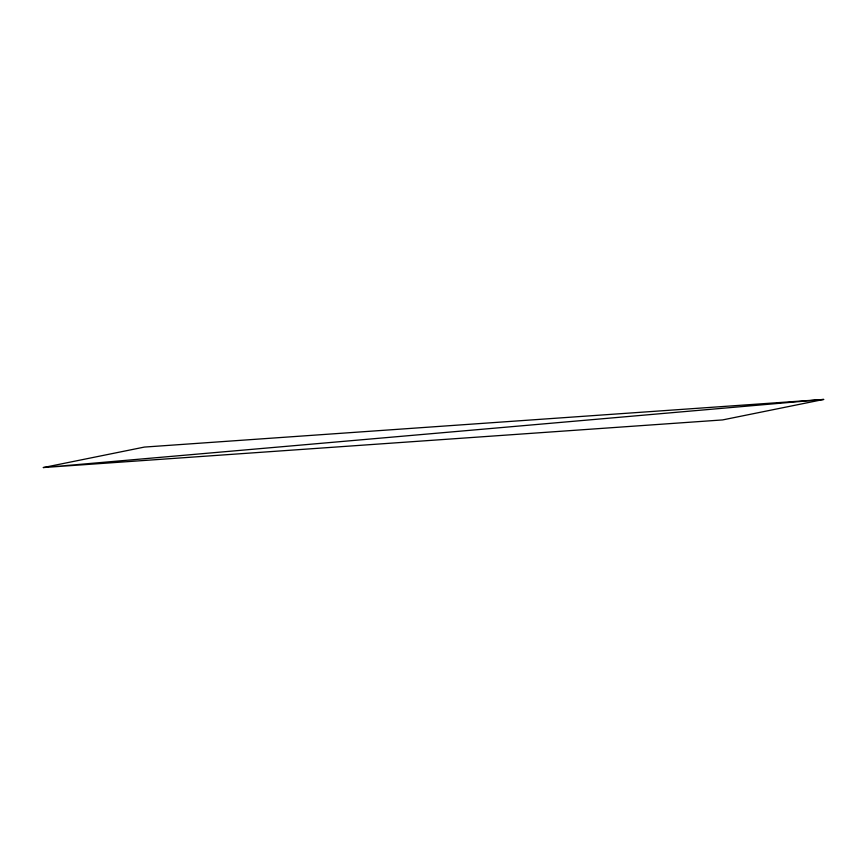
<?xml version="1.0" encoding="UTF-8"?>
<svg xmlns="http://www.w3.org/2000/svg" width="867" height="867" viewBox="0 0 867 867"><rect width="100%" height="100%" fill="white"/><g stroke="black" fill="none" stroke-linecap="round" stroke-linejoin="round"><path stroke-width="1.3" d="M43.35 467.551L144.388 447.079L823.65 399.449L722.612 419.921L43.35 467.551L823.65 399.449"/></g></svg>
